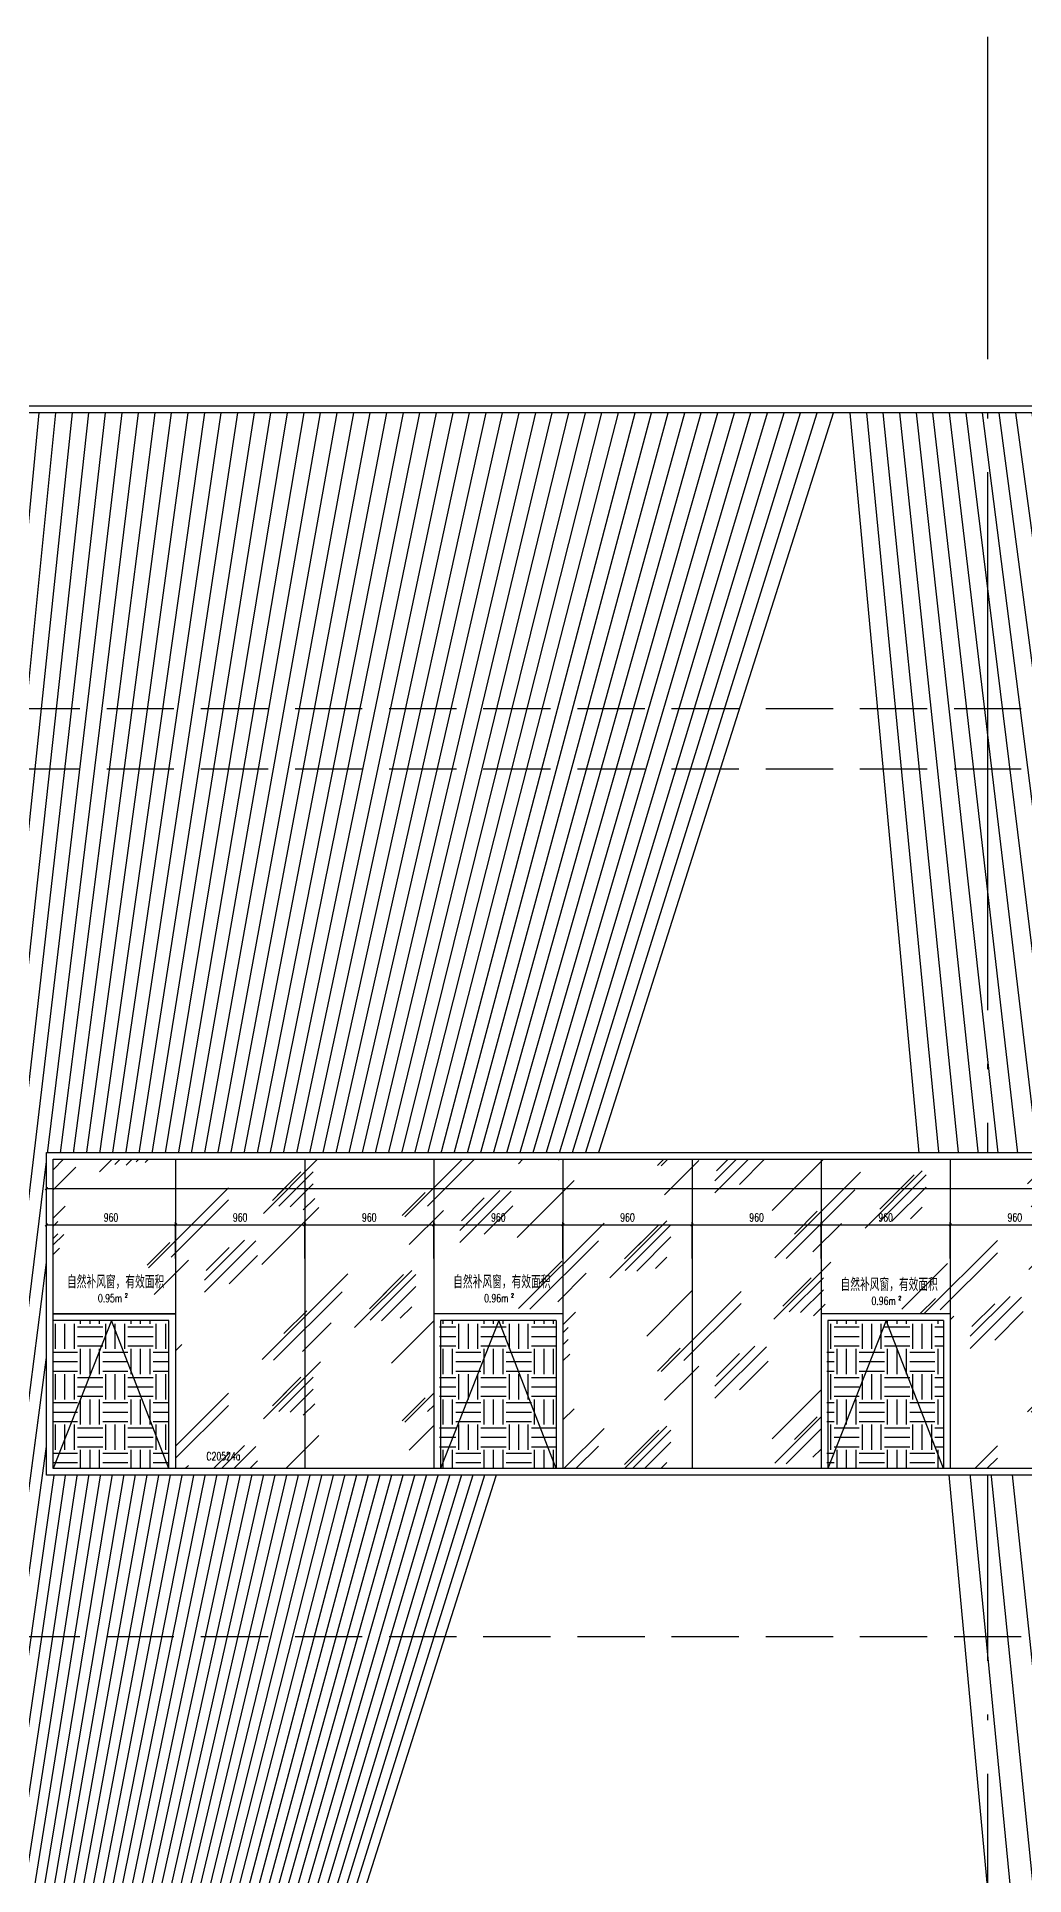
# Model space of a CAD drawing. Extents: x -4210259 to 293730, y -7499 to 868879.
# Drawn here: x 111447 to 118789, y 524813 to 538485 of the extents above; entities that cross this region are included whole.
import ezdxf

# ---------------------------------------------------------------- set-up
doc = ezdxf.new("R2010")
doc.units = 0
doc.header["$LTSCALE"] = 1000
doc.header["$MEASUREMENT"] = 0
doc.linetypes.add('__DASH', pattern=[0.35, 0.25, -0.1])
doc.linetypes.add('DOTE', pattern=[2.4200000000000004, 2, -0.2, 0.02, -0.2])
doc.layers.get('Defpoints').update_dxf_attribs({"color": 210})
for name, color, linetype in [('A-AXIS-DOTE', 14, 'DOTE'), ('A-HATCH-2', 251, 'Continuous'), ('A-LIN-V', 9, 'Continuous'), ('A-WINDOW', 140, 'Continuous'), ('A-门窗表显示尺寸', 160, 'Continuous'), ('SPACE_HATCH', 8, 'Continuous'), ('参考线', 8, 'Continuous')]:
    doc.layers.add(name, color=color, linetype=linetype)
doc.layers.add('A-WALL-HATCH', color=8, linetype='Continuous', lineweight=13)
doc.layers.add('A-加建区域', color=47, linetype='Continuous', plot=False)
doc.styles.add('_TCH_SPACE', font='SIMPLEX', dxfattribs={"height": 5, "bigfont": 'GBCBIG'})
doc.styles.add('A-DIM_T3', font='SIMPLEX', dxfattribs={"width": 0.7058823529411765, "bigfont": 'GBCBIG'})
doc.styles.add('A-STANDARD', font='SIMPLEX', dxfattribs={"bigfont": 'GBCBIG'})
doc.dimstyles.new('A-DIM&&20', dxfattribs={"dimtxt": 59.5, "dimasz": 20, "dimexe": 20, "dimexo": 20, "dimgap": 25.25, "dimtad": 1, "dimdec": 0, "dimzin": 0, "dimdsep": 46, "dimtxsty": 'A-DIM_T3', "dimblk": 'ARCHTICK', "dimcen": 0.09, "dimclrt": 7, "dimazin": 2, "dimtfac": 1, "dimtdec": 0, "dimtix": 1, "dimtmove": 2, "dimatfit": 3, "dimfxl": 0, "dimtolj": 1, "dimtzin": 0, "dimarcsym": 0})
pattern_1 = [(0, (0, 0), (187.5, 187.5), [187.5, -187.5]), (0, (0, 70.3125), (187.5, 187.5), [187.5, -187.5]), (0, (0, 140.625), (187.5, 187.5), [187.5, -187.5]), (90, (23.4375, 164.0625), (-187.5, 187.5), [187.5, -187.5]), (90, (93.75, 164.0625), (-187.5, 187.5), [187.5, -187.5]), (90, (164.0625, 164.0625), (-187.5, 187.5), [187.5, -187.5])]

# ---------------------------------------------------------------- blocks, each defined once
blk = doc.blocks.new('_ArchTick')
at = {"color": 0, "linetype": 'ByBlock', "const_width": 0.4}
blk.add_lwpolyline([(-0.5, -0.5), (0.5, 0.5)], dxfattribs=at)
blk = doc.blocks.new('*D1408')
at = {"layer": 'A-门窗表显示尺寸', "color": 0, "lineweight": -2}
for p, q in [((88599.33238329354, 519122.5479735103), (88599.33238329354, 519390.0000000253)), ((109099.3323832967, 519122.5479735103), (109099.3323832967, 519390.0000000253)), ((88599.33238329354, 519370.0000000253), (109099.3323832967, 519370.0000000253))]:
    blk.add_line(p, q, dxfattribs=at)
at = {"layer": 'Defpoints', "color": 0}
for p in [(109099.3323832967, 519370.0000000253), (88599.33238329354, 519102.5479735103), (109099.3323832967, 519102.5479735103)]:
    blk.add_point(p, dxfattribs=at)
at = {"layer": 'A-门窗表显示尺寸', "color": 0, "lineweight": -2, "xscale": 20, "yscale": 20, "zscale": 20, "rotation": 180}
blk.add_blockref('_ArchTick', (88599.33238329354, 519370.0000000253), dxfattribs=at)
at = {"layer": 'A-门窗表显示尺寸', "color": 0, "lineweight": -2, "xscale": 20, "yscale": 20, "zscale": 20}
blk.add_blockref('_ArchTick', (109099.3323832967, 519370.0000000253), dxfattribs=at)
at = {"layer": 'A-门窗表显示尺寸', "color": 7, "insert": (98849.33238329511, 519425.0000000253), "char_height": 59.5, "attachment_point": 5, "style": 'A-DIM_T3'}
blk.add_mtext('\\A1;20500', dxfattribs=at)
blk = doc.blocks.new('*D1423')
at = {"layer": 'A-门窗表显示尺寸', "color": 0, "lineweight": -2}
for p, q in [((95319.33238329779, 518850.0000000252), (95319.33238329779, 519120.0000000253)), ((96279.33238329762, 518850.0000000252), (96279.33238329762, 519120.0000000253)), ((95319.33238329779, 519100.0000000253), (96279.33238329762, 519100.0000000253))]:
    blk.add_line(p, q, dxfattribs=at)
at = {"layer": 'Defpoints', "color": 0}
for p in [(96279.33238329762, 519100.0000000253), (95319.33238329779, 518830.0000000252), (96279.33238329762, 518830.0000000252)]:
    blk.add_point(p, dxfattribs=at)
at = {"layer": 'A-门窗表显示尺寸', "color": 0, "lineweight": -2, "xscale": 20, "yscale": 20, "zscale": 20, "rotation": 180}
blk.add_blockref('_ArchTick', (95319.33238329779, 519100.0000000253), dxfattribs=at)
at = {"layer": 'A-门窗表显示尺寸', "color": 0, "lineweight": -2, "xscale": 20, "yscale": 20, "zscale": 20}
blk.add_blockref('_ArchTick', (96279.33238329762, 519100.0000000253), dxfattribs=at)
at = {"layer": 'A-门窗表显示尺寸', "color": 7, "insert": (95799.3323832977, 519155.0000000253), "char_height": 59.5, "attachment_point": 5, "style": 'A-DIM_T3'}
blk.add_mtext('\\A1;960', dxfattribs=at)
blk = doc.blocks.new('*D1424')
at = {"layer": 'A-门窗表显示尺寸', "color": 0, "lineweight": -2}
for p, q in [((94359.33238329762, 518850.0000000252), (94359.33238329762, 519120.0000000253)), ((95319.33238329779, 518850.0000000252), (95319.33238329779, 519120.0000000253)), ((94359.33238329762, 519100.0000000253), (95319.33238329779, 519100.0000000253))]:
    blk.add_line(p, q, dxfattribs=at)
at = {"layer": 'Defpoints', "color": 0}
for p in [(95319.33238329779, 519100.0000000253), (94359.33238329762, 518830.0000000252), (95319.33238329779, 518830.0000000252)]:
    blk.add_point(p, dxfattribs=at)
at = {"layer": 'A-门窗表显示尺寸', "color": 0, "lineweight": -2, "xscale": 20, "yscale": 20, "zscale": 20, "rotation": 180}
blk.add_blockref('_ArchTick', (94359.33238329762, 519100.0000000253), dxfattribs=at)
at = {"layer": 'A-门窗表显示尺寸', "color": 0, "lineweight": -2, "xscale": 20, "yscale": 20, "zscale": 20}
blk.add_blockref('_ArchTick', (95319.33238329779, 519100.0000000253), dxfattribs=at)
at = {"layer": 'A-门窗表显示尺寸', "color": 7, "insert": (94839.3323832977, 519155.0000000253), "char_height": 59.5, "attachment_point": 5, "style": 'A-DIM_T3'}
blk.add_mtext('\\A1;960', dxfattribs=at)
blk = doc.blocks.new('*D1425')
at = {"layer": 'A-门窗表显示尺寸', "color": 0, "lineweight": -2}
for p, q in [((93399.33238329782, 518850.0000000252), (93399.33238329782, 519120.0000000253)), ((94359.33238329762, 518850.0000000252), (94359.33238329762, 519120.0000000253)), ((93399.33238329782, 519100.0000000253), (94359.33238329762, 519100.0000000253))]:
    blk.add_line(p, q, dxfattribs=at)
at = {"layer": 'Defpoints', "color": 0}
for p in [(94359.33238329762, 519100.0000000253), (93399.33238329782, 518830.0000000252), (94359.33238329762, 518830.0000000252)]:
    blk.add_point(p, dxfattribs=at)
at = {"layer": 'A-门窗表显示尺寸', "color": 0, "lineweight": -2, "xscale": 20, "yscale": 20, "zscale": 20, "rotation": 180}
blk.add_blockref('_ArchTick', (93399.33238329782, 519100.0000000253), dxfattribs=at)
at = {"layer": 'A-门窗表显示尺寸', "color": 0, "lineweight": -2, "xscale": 20, "yscale": 20, "zscale": 20}
blk.add_blockref('_ArchTick', (94359.33238329762, 519100.0000000253), dxfattribs=at)
at = {"layer": 'A-门窗表显示尺寸', "color": 7, "insert": (93879.33238329772, 519155.0000000253), "char_height": 59.5, "attachment_point": 5, "style": 'A-DIM_T3'}
blk.add_mtext('\\A1;960', dxfattribs=at)
blk = doc.blocks.new('*D1426')
at = {"layer": 'A-门窗表显示尺寸', "color": 0, "lineweight": -2}
for p, q in [((92439.33238329797, 518850.0000000252), (92439.33238329797, 519120.0000000253)), ((93399.33238329782, 518850.0000000252), (93399.33238329782, 519120.0000000253)), ((92439.33238329797, 519100.0000000253), (93399.33238329782, 519100.0000000253))]:
    blk.add_line(p, q, dxfattribs=at)
at = {"layer": 'Defpoints', "color": 0}
for p in [(93399.33238329782, 519100.0000000253), (92439.33238329797, 518830.0000000252), (93399.33238329782, 518830.0000000252)]:
    blk.add_point(p, dxfattribs=at)
at = {"layer": 'A-门窗表显示尺寸', "color": 0, "lineweight": -2, "xscale": 20, "yscale": 20, "zscale": 20, "rotation": 180}
blk.add_blockref('_ArchTick', (92439.33238329797, 519100.0000000253), dxfattribs=at)
at = {"layer": 'A-门窗表显示尺寸', "color": 0, "lineweight": -2, "xscale": 20, "yscale": 20, "zscale": 20}
blk.add_blockref('_ArchTick', (93399.33238329782, 519100.0000000253), dxfattribs=at)
at = {"layer": 'A-门窗表显示尺寸', "color": 7, "insert": (92919.3323832979, 519155.0000000253), "char_height": 59.5, "attachment_point": 5, "style": 'A-DIM_T3'}
blk.add_mtext('\\A1;960', dxfattribs=at)
blk = doc.blocks.new('*D1427')
at = {"layer": 'A-门窗表显示尺寸', "color": 0, "lineweight": -2}
for p, q in [((91479.33238329759, 518850.0000000252), (91479.33238329759, 519120.0000000253)), ((92439.33238329797, 518850.0000000252), (92439.33238329797, 519120.0000000253)), ((91479.33238329759, 519100.0000000253), (92439.33238329797, 519100.0000000253))]:
    blk.add_line(p, q, dxfattribs=at)
at = {"layer": 'Defpoints', "color": 0}
for p in [(92439.33238329797, 519100.0000000253), (91479.33238329759, 518830.0000000252), (92439.33238329797, 518830.0000000252)]:
    blk.add_point(p, dxfattribs=at)
at = {"layer": 'A-门窗表显示尺寸', "color": 0, "lineweight": -2, "xscale": 20, "yscale": 20, "zscale": 20, "rotation": 180}
blk.add_blockref('_ArchTick', (91479.33238329759, 519100.0000000253), dxfattribs=at)
at = {"layer": 'A-门窗表显示尺寸', "color": 0, "lineweight": -2, "xscale": 20, "yscale": 20, "zscale": 20}
blk.add_blockref('_ArchTick', (92439.33238329797, 519100.0000000253), dxfattribs=at)
at = {"layer": 'A-门窗表显示尺寸', "color": 7, "insert": (91959.33238329778, 519155.0000000253), "char_height": 59.5, "attachment_point": 5, "style": 'A-DIM_T3'}
blk.add_mtext('\\A1;960', dxfattribs=at)
blk = doc.blocks.new('*D1428')
at = {"layer": 'A-门窗表显示尺寸', "color": 0, "lineweight": -2}
for p, q in [((90519.33238329756, 518850.0000000252), (90519.33238329756, 519120.0000000253)), ((91479.33238329759, 518850.0000000252), (91479.33238329759, 519120.0000000253)), ((90519.33238329756, 519100.0000000253), (91479.33238329759, 519100.0000000253))]:
    blk.add_line(p, q, dxfattribs=at)
at = {"layer": 'Defpoints', "color": 0}
for p in [(91479.33238329759, 519100.0000000253), (90519.33238329756, 518830.0000000252), (91479.33238329759, 518830.0000000252)]:
    blk.add_point(p, dxfattribs=at)
at = {"layer": 'A-门窗表显示尺寸', "color": 0, "lineweight": -2, "xscale": 20, "yscale": 20, "zscale": 20, "rotation": 180}
blk.add_blockref('_ArchTick', (90519.33238329756, 519100.0000000253), dxfattribs=at)
at = {"layer": 'A-门窗表显示尺寸', "color": 0, "lineweight": -2, "xscale": 20, "yscale": 20, "zscale": 20}
blk.add_blockref('_ArchTick', (91479.33238329759, 519100.0000000253), dxfattribs=at)
at = {"layer": 'A-门窗表显示尺寸', "color": 7, "insert": (90999.33238329757, 519155.0000000253), "char_height": 59.5, "attachment_point": 5, "style": 'A-DIM_T3'}
blk.add_mtext('\\A1;960', dxfattribs=at)
blk = doc.blocks.new('*D1429')
at = {"layer": 'A-门窗表显示尺寸', "color": 0, "lineweight": -2}
for p, q in [((89559.33238329765, 518850.0000000252), (89559.33238329765, 519120.0000000253)), ((90519.33238329756, 518850.0000000252), (90519.33238329756, 519120.0000000253)), ((89559.33238329765, 519100.0000000253), (90519.33238329756, 519100.0000000253))]:
    blk.add_line(p, q, dxfattribs=at)
at = {"layer": 'Defpoints', "color": 0}
for p in [(90519.33238329756, 519100.0000000253), (89559.33238329765, 518830.0000000252), (90519.33238329756, 518830.0000000252)]:
    blk.add_point(p, dxfattribs=at)
at = {"layer": 'A-门窗表显示尺寸', "color": 0, "lineweight": -2, "xscale": 20, "yscale": 20, "zscale": 20, "rotation": 180}
blk.add_blockref('_ArchTick', (89559.33238329765, 519100.0000000253), dxfattribs=at)
at = {"layer": 'A-门窗表显示尺寸', "color": 0, "lineweight": -2, "xscale": 20, "yscale": 20, "zscale": 20}
blk.add_blockref('_ArchTick', (90519.33238329756, 519100.0000000253), dxfattribs=at)
at = {"layer": 'A-门窗表显示尺寸', "color": 7, "insert": (90039.3323832976, 519155.0000000253), "char_height": 59.5, "attachment_point": 5, "style": 'A-DIM_T3'}
blk.add_mtext('\\A1;960', dxfattribs=at)
blk = doc.blocks.new('*D1430')
at = {"layer": 'A-门窗表显示尺寸', "color": 0, "lineweight": -2}
for p, q in [((88599.33238329348, 518850.0000000252), (88599.33238329348, 519120.0000000253)), ((89559.33238329765, 518850.0000000252), (89559.33238329765, 519120.0000000253)), ((88599.33238329348, 519100.0000000253), (89559.33238329765, 519100.0000000253))]:
    blk.add_line(p, q, dxfattribs=at)
at = {"layer": 'Defpoints', "color": 0}
for p in [(89559.33238329765, 519100.0000000253), (88599.33238329348, 518830.0000000252), (89559.33238329765, 518830.0000000252)]:
    blk.add_point(p, dxfattribs=at)
at = {"layer": 'A-门窗表显示尺寸', "color": 0, "lineweight": -2, "xscale": 20, "yscale": 20, "zscale": 20, "rotation": 180}
blk.add_blockref('_ArchTick', (88599.33238329348, 519100.0000000253), dxfattribs=at)
at = {"layer": 'A-门窗表显示尺寸', "color": 0, "lineweight": -2, "xscale": 20, "yscale": 20, "zscale": 20}
blk.add_blockref('_ArchTick', (89559.33238329765, 519100.0000000253), dxfattribs=at)
at = {"layer": 'A-门窗表显示尺寸', "color": 7, "insert": (89079.33238329556, 519155.0000000253), "char_height": 59.5, "attachment_point": 5, "style": 'A-DIM_T3'}
blk.add_mtext('\\A1;960', dxfattribs=at)
blk = doc.blocks.new('ber5465')
blk.add_wipeout([(88599.33238329344, 517237.4520265405), (109099.33238329667, 517237.4520265172), (109099.33238329669, 519637.4520265405), (88599.33238329343, 519637.4520265404)]).dxf.layer = '参考线'
at = {"layer": 'A-WALL-HATCH'}
h = blk.add_hatch(dxfattribs=at)
h.set_pattern_fill('玻璃2', color=256, scale=100, angle=180)
h.set_pattern_definition([(225, (298278.6647665882, -10610.00000000844), (-1.870465081468666e-13, -1527.350647362943), [600, -360, 600, -360, 240, -523.28157]), (225, (298308.6647665882, -10640.00000000844), (-1.870465081468666e-13, -1527.350647362943), [480, -600, 360, -360, 420, -463.28157]), (225, (298308.6647665882, -10730.00000000844), (-1.870465081468666e-13, -1527.350647362943), [360, -720, 240, -360, 540, -463.28157]), (225, (298218.6647665882, -10640.00000000844), (-1.870465081468666e-13, -1527.350647362943), [360, -720, 300, -1303.2815]), (225, (298128.6647665882, -10730.00000000844), (-1.870465081468666e-13, -1527.350647362943), [180, -900, 120, -1483.2815]), (225, (298278.6647665882, -10880.00000000844), (-1.870465081468666e-13, -1527.350647362943), [120, -900, 120, -480, 300, -763.2815700000001]), (225, (297738.6647665882, -10790.00000000844), (-1.870465081468666e-13, -1527.350647362943), [600, -900, 720, -475.28157]), (225, (297738.6647665882, -10700.00000000844), (-1.870465081468666e-13, -1527.350647362943), [840, -600, 900, -355.28157]), (225, (297588.6647665882, -10820.00000000844), (2.078294534965184e-13, 1697.056274847714), [600, -840, 480, -763.2815700000001]), (225, (297678.6647665882, -11000.00000000844), (-1.870465081468666e-13, -1527.350647362943), [300, -1200, 360, -823.2815700000001]), (225, (297498.6647665882, -10910.00000000844), (-1.870465081468666e-13, -1527.350647362943), [240, -1200, 240, -1003.2815])])
h.paths.add_polyline_path([(108139.332382992, 518437.4520265397), (109049.3323832967, 518437.4520265397), (109049.3323832967, 519587.4520265404), (88649.33238329343, 519587.4520265404), (88649.33238329217, 518437.4520265278), (89559.33238329715, 518437.4520265279), (89559.3323832984, 517287.4520265392), (91479.3323832984, 517287.4520265369), (91479.3323832984, 518437.4520265139), (92439.3323832971, 518437.4520265139), (92439.33238329712, 517287.4520265358), (94359.3323832971, 517287.4520265336), (94359.3323832971, 518437.4520265241), (95319.3323832984, 518437.4520265241), (95319.3323832984, 517287.4520265326), (98199.33238329843, 517287.4520265293), (98199.3323832984, 518437.4520265284), (99499.33238329313, 518437.4520265282), (99499.33238329316, 517287.4520265278), (102379.3323832931, 517287.4520265246), (102379.3323832931, 518437.4520265251), (103339.3323832918, 518437.4520265251), (103339.3323832918, 517287.4520265235), (105259.3323832931, 517287.4520265214), (105259.3323832931, 518437.4520265138), (106219.3323832918, 518437.4520265139), (106219.3323832918, 517287.4520265203), (108139.332382992, 517287.4520265181)])
at = {"layer": 'SPACE_HATCH'}
h = blk.add_hatch(dxfattribs=at)
h.set_pattern_fill('土壤', color=256, scale=50, style=0)
h.set_pattern_definition(pattern_1)
h.paths.add_polyline_path([(88649.33238363726, 518387.4520266724), (89509.33238336281, 518387.4520264528), (89509.33238322425, 517287.4520265567), (88649.33238352259, 517287.4520264336)])
h = blk.add_hatch(dxfattribs=at)
h.set_pattern_fill('土壤', color=256, scale=50, style=0)
h.set_pattern_definition(pattern_1)
h.paths.add_polyline_path([(91521.15056514234, 518387.4520266902), (92389.33238336883, 518387.4520264499), (92389.3323832303, 517287.4520265753), (91521.15056502767, 517287.4520264513)])
h = blk.add_hatch(dxfattribs=at)
h.set_pattern_fill('土壤', color=256, scale=50, style=0)
h.set_pattern_definition(pattern_1)
h.paths.add_polyline_path([(94401.15056514234, 518387.4520266868), (95269.33238336883, 518387.4520264465), (95269.3323832303, 517287.4520265719), (94401.15056502767, 517287.4520264479)])
at = {"layer": 'A-WINDOW'}
for p, q in [((88599.33238329989, 517287.4520265216), (88599.33238329989, 519587.4520265404)), ((89559.33238329578, 519587.4520265195), (89559.3323832984, 517287.4520265181)), ((90519.33238329578, 519587.4520265206), (90519.3323832984, 517287.4520265192)), ((91479.33238329578, 519587.4520265216), (91479.3323832984, 517287.4520265202)), ((92439.33238329578, 519587.4520265227), (92439.3323832984, 517287.4520265213)), ((93399.33238329578, 519587.4520265237), (93399.3323832984, 517287.4520265223)), ((94359.33238329578, 519587.4520265248), (94359.3323832984, 517287.4520265234)), ((95319.33238329578, 519587.4520265258), (95319.3323832984, 517287.4520265244)), ((89559.33238329715, 518437.4520265386), (88649.33238329648, 518437.4520265181)), ((88649.33238359756, 518437.4520265171), (89559.33238359823, 518437.4520265397)), ((92439.3323832971, 518437.4520265139), (91479.33238329703, 518437.452026515)), ((95319.3323832971, 518437.4520265106), (94359.33238329703, 518437.4520265116)), ((89509.33238329703, 518387.4520265583), (88649.33238359756, 518387.452026537)), ((89509.33238329578, 517287.4520265379), (89509.33238329703, 518387.4520265583)), ((92389.33238329712, 518387.4520265766), (91529.33238329703, 518387.4520265547)), ((91529.33238329703, 518387.4520265547), (91529.33238329703, 517287.4520265286)), ((92389.33238329712, 518387.4520265766), (92389.33238329712, 517287.4520265505)), ((95269.33238329712, 518387.4520265732), (94409.33238329703, 518387.4520265513)), ((94409.33238329703, 518387.4520265513), (94409.33238329703, 517287.4520265252)), ((95269.33238329712, 518387.4520265732), (95269.33238329712, 517287.4520265471))]:
    blk.add_line(p, q, dxfattribs=at)
for points in [[(109099.3323832967, 517237.4520265171), (88599.33238329343, 517237.4520265404), (88599.33238329343, 519637.4520265404), (109099.3323832967, 519637.4520265404)], [(109049.3323832967, 517287.4520265171), (88649.33238329343, 517287.4520265401), (88649.33238329343, 519587.4520265404), (109049.3323832967, 519587.4520265404)]]:
    blk.add_lwpolyline(points, close=True, dxfattribs=at)
for points in [[(89509.33238329703, 517287.452026477), (89081.8181818075, 518387.4520265182), (88649.33238359756, 517287.4520264983)], [(92389.33238329712, 517287.4520264587), (91961.81818180523, 518387.4520265214), (91529.33238329703, 517287.4520264806)], [(95269.33238329712, 517287.4520264621), (94841.81818180523, 518387.4520265248), (94409.33238329703, 517287.452026484)]]:
    blk.add_lwpolyline(points, dxfattribs=at)
at = {"layer": 'A-加建区域', "style": '_TCH_SPACE'}
for p in [(88751.6986614497, 518627.4520265204), (91623.51684295478, 518627.4520265204), (94503.51684295478, 518607.4520265204)]:
    blk.add_text('自然补风窗，有效面积', height=96.45390070921985, dxfattribs=at).set_placement(p)
at = {"layer": 'A-加建区域', "style": '_TCH_SPACE', "width": 0.7058823529411765}
for s, height, p in [('0.95m', 59.5, (88981.93270400289, 518525.0770265204)), ('2', 29.75, (89181.93270400289, 518560.0770265204)), ('0.96m', 59.5, (91853.75088550796, 518525.0770265204)), ('2', 29.75, (92053.75088550796, 518560.0770265204)), ('2', 29.75, (94933.75088550796, 518540.0770265204)), ('0.96m', 59.5, (94733.75088550796, 518505.0770265204))]:
    blk.add_text(s, height=height, dxfattribs=at).set_placement(p)
at = {"layer": 'A-门窗表显示尺寸', "color": 1, "style": 'A-STANDARD', "width": 0.7058823529411765}
blk.add_text('C20524a', height=59.5, dxfattribs=at).set_placement((89788.93270185287, 517350.0000000253))
at = {"layer": 'A-门窗表显示尺寸'}
for p1, p2, distance, picture, middle in [((88599.33238329354, 519102.5479735103), (109099.3323832967, 519102.5479735103), 267.45202651503496, '*D1408', (98849.33238329511, 519425.0000000253)), ((88599.33238329348, 518830.0000000252), (89559.33238329765, 518830.0000000252), 270.0000000001164, '*D1430', (89079.33238329556, 519155.0000000253)), ((89559.33238329765, 518830.0000000252), (90519.33238329756, 518830.0000000252), 270.0000000001164, '*D1429', (90039.3323832976, 519155.0000000253)), ((90519.33238329756, 518830.0000000252), (91479.33238329759, 518830.0000000252), 270.0000000001164, '*D1428', (90999.33238329757, 519155.0000000253)), ((91479.33238329759, 518830.0000000252), (92439.33238329797, 518830.0000000252), 270.0000000001164, '*D1427', (91959.33238329778, 519155.0000000253)), ((92439.33238329797, 518830.0000000252), (93399.33238329782, 518830.0000000252), 270.0000000001164, '*D1426', (92919.3323832979, 519155.0000000253)), ((93399.33238329782, 518830.0000000252), (94359.33238329762, 518830.0000000252), 270.0000000001164, '*D1425', (93879.33238329772, 519155.0000000253)), ((94359.33238329762, 518830.0000000252), (95319.33238329779, 518830.0000000252), 270.0000000001164, '*D1424', (94839.3323832977, 519155.0000000253)), ((95319.33238329779, 518830.0000000252), (96279.33238329762, 518830.0000000252), 270.0000000001164, '*D1423', (95799.3323832977, 519155.0000000253))]:
    dim = blk.add_aligned_dim(p1=p1, p2=p2, distance=distance, dimstyle='A-DIM&&20', dxfattribs=at)
    dim.commit()
    dim.dimension.update_dxf_attribs({"geometry": picture, "text_midpoint": middle})

msp = doc.modelspace()

# ---------------------------------------------------------------- hatches: boundary and pattern name
at = {"layer": 'A-HATCH-2'}
h = msp.add_hatch(dxfattribs=at)
h.set_pattern_fill('ANSI31', color=256, scale=150, angle=45.00000000000001)
h.set_pattern_definition([(90, (-40598697720.09633, -3384804562.000004), (-238.125, -1.848892746611746e-30), [])])
h.paths.add_polyline_path([(134319.3323887319, 535687.4520265376), (108919.3324036623, 535687.452026512), (108919.332403663, 517237.4520265372), (111519.4960077733, 517237.4520265126), (111519.4960077733, 522237.4520265138), (116519.4960077864, 522237.4520265138), (116590, 517237.4520265248), (116819.4960077858, 517237.4520264996), (132019.3323832948, 517237.4520265403), (118819.3323832962, 517237.452026517), (118819.3323832962, 519637.4520265404), (132019.3323832985, 519637.4520265404), (132019.3323832985, 517237.4520265249), (135830, 517237.4520265249), (135819.3323890341, 517237.4520265249), (134319.3323887315, 517237.4520265249)])

# ---------------------------------------------------------------- linework, layer by layer
at = {"layer": 'A-AXIS-DOTE', "ltscale": 2}
msp.add_line((118519.3323832984, 511887.4520265246), (118519.3323832985, 538485.0684404911), dxfattribs=at)
at = {"layer": 'A-AXIS-DOTE', "linetype": '__DASH', "ltscale": 2}
for p, q in [((176167.5328996544, 535737.4520265248), (-23524.547576622, 535737.4520265249)), ((176167.5328996544, 533487.4520265249), (-23524.547576622, 533487.452026525)), ((176167.5328996544, 533037.4520265247), (-23524.547576622, 533037.4520265248))]:
    msp.add_line(p, q, dxfattribs=at)
at = {"layer": 'A-LIN-V'}
for p, q in [((168419.3323860153, 535737.4520265247), (-17180.66763176641, 535737.4520265249)), ((168419.3323860153, 535687.4520265247), (-17180.66763176641, 535687.4520265249))]:
    msp.add_line(p, q, dxfattribs=at)
at = {"layer": 'A-加建区域', "linetype": '__DASH', "ltscale": 2}
msp.add_line((176167.5328996544, 526587.4520265248), (-23524.54757662199, 526587.4520265248), dxfattribs=at)

# ---------------------------------------------------------------- next in the draw order: block references
at = {"layer": 'A-LIN-V'}
msp.add_blockref('ber5465', (22919.99999999814, 10550.00000000844), dxfattribs=at)

doc.saveas('drawing.dxf')
